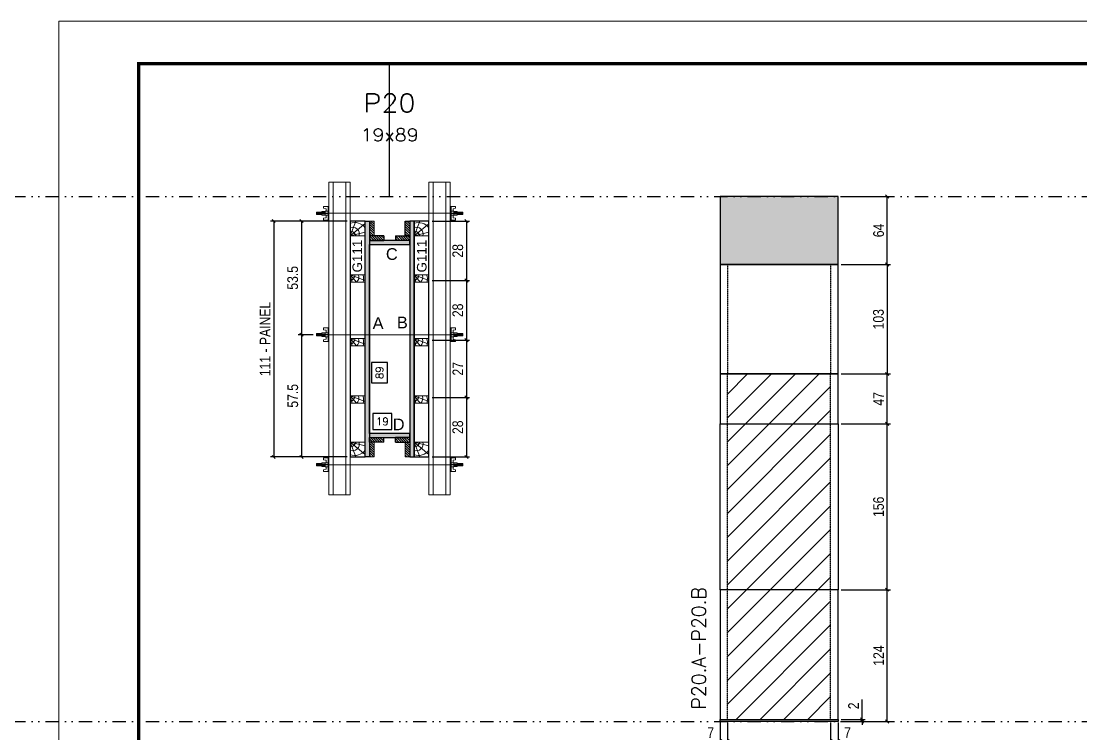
# Model space of a CAD drawing. Extents: x 13379 to 23315, y 867 to 16997.
# Drawn here: x 19119 to 20116, y 11584 to 12254 of the extents above; entities that cross this region are included whole.
import ezdxf
from ezdxf.enums import TextEntityAlignment as Align

# ---------------------------------------------------------------- set-up
doc = ezdxf.new("R2010")
doc.units = 0
for name, pattern in [('DASHED', [0.75, 0.5, -0.25]), ('DIVIDE2', [0.625, 0.25, -0.125, 0, -0.125, 0, -0.125]), ('HIDDEN', [0.375, 0.25, -0.125])]:
    doc.linetypes.add(name, pattern=pattern)
for name, color, linetype in [('COTA', 241, 'Continuous'), ('cotas', 4, 'Continuous'), ('Nível', 160, 'Continuous'), ('Painéis', 200, 'Continuous'), ('SARRAFO', 251, 'Continuous'), ('Sarrafo de Pressão', 42, 'HIDDEN'), ('Texto de Titulo', 7, 'Continuous'), ('Texto Qtd Sarr', 242, 'Continuous'), ('TEXTO_GERAL', 7, 'Continuous')]:
    doc.layers.add(name, color=color, linetype=linetype)
for name, color, linetype, lineweight in [('Folhas', 255, 'Continuous', 9), ('Hachura', 251, 'Continuous', 9), ('Madeira', 126, 'Continuous', 18), ('Perfil Metálico', 224, 'Continuous', 18), ('SARRAFO DE PRESSAO', 251, 'DASHED', 9), ('Texto Seção', 7, 'Continuous', 15)]:
    doc.layers.add(name, color=color, linetype=linetype, lineweight=lineweight)
doc.styles.add('ARIAL', font='arial.ttf')
doc.styles.add('COTA TECNICA', font='techl___.ttf', dxfattribs={"height": 10})
doc.styles.add('COTA TECNICA 2X', font='techl___.ttf', dxfattribs={"height": 10})
doc.styles.add('COTA TECNICA-50', font='techl___.ttf', dxfattribs={"height": 10})
doc.styles.add('REGUA-120', font='ROMANS.shx', dxfattribs={"height": 15})
doc.styles.add('ROMANS', font='romans.shx')
doc.styles.add('SANSSERIF', font='sas_____.pfb')
doc.dimstyles.new('COTA PAINEL-50', dxfattribs={"dimtxt": 10, "dimasz": 3, "dimexe": 3, "dimexo": 3, "dimgap": 3, "dimtad": 1, "dimdec": 1, "dimzin": 12, "dimdsep": 46, "dimtxsty": 'COTA TECNICA-50', "dimblk1": 'OBLIQUE', "dimblk2": 'OBLIQUE', "dimsah": 1, "dimcen": 0.9, "dimclrd": 4, "dimclre": 4, "dimclrt": 240, "dimadec": 1, "dimazin": 3, "dimtfac": 1, "dimtdec": 1, "dimtmove": 0, "dimatfit": 3, "dimfxl": 1, "dimtolj": 1, "dimtzin": 12, "dimarcsym": 0})
doc.dimstyles.new('PAINEL', dxfattribs={"dimtxt": 10, "dimasz": 3, "dimexe": 3, "dimexo": 3, "dimgap": 3, "dimtad": 1, "dimdec": 1, "dimzin": 12, "dimdsep": 46, "dimtxsty": 'COTA TECNICA', "dimblk1": 'OBLIQUE', "dimblk2": 'OBLIQUE', "dimsah": 1, "dimcen": 0.9, "dimclrd": 4, "dimclre": 4, "dimclrt": 240, "dimadec": 1, "dimazin": 3, "dimtfac": 1, "dimtdec": 1, "dimtmove": 0, "dimatfit": 3, "dimfxl": 1, "dimtolj": 1, "dimtzin": 12, "dimarcsym": 0})
doc.dimstyles.new('SECAO PILAR', dxfattribs={"dimtxt": 10, "dimasz": 3, "dimexe": 3, "dimexo": 3, "dimgap": 3, "dimtad": 1, "dimdec": 1, "dimlfac": 0.5, "dimzin": 12, "dimdsep": 46, "dimtxsty": 'COTA TECNICA 2X', "dimblk1": 'OBLIQUE', "dimblk2": 'OBLIQUE', "dimsah": 1, "dimcen": 0.9, "dimclrd": 256, "dimclre": 256, "dimclrt": 256, "dimadec": 1, "dimazin": 3, "dimtfac": 1, "dimtdec": 1, "dimtmove": 0, "dimatfit": 3, "dimfxl": 1, "dimtolj": 1, "dimtzin": 12, "dimarcsym": 0})
doc.dimstyles.new('SECÇÃO 2', dxfattribs={"dimtxt": 7, "dimasz": 6, "dimexe": 0.18, "dimexo": 2, "dimgap": -4, "dimtad": 3, "dimdec": 1, "dimlfac": 0.5, "dimzin": 12, "dimdsep": 46, "dimtxsty": 'ROMANS', "dimblk": 'ARCHTICK', "dimcen": 0.09, "dimse1": 1, "dimse2": 1, "dimsd1": 1, "dimsd2": 1, "dimclrd": 180, "dimclre": 5, "dimclrt": 1, "dimadec": 0, "dimazin": 3, "dimtfac": 1, "dimtdec": 1, "dimtofl": 0, "dimtmove": 0, "dimatfit": 3, "dimldrblk": 'ARCHTICK', "dimfxl": 1, "dimtolj": 1, "dimtzin": 0, "dimarcsym": 0})
pattern_1 = [(135, (-3469.2852, 21190.1412), (-1.12253202, -1.12253202), [])]

# ---------------------------------------------------------------- blocks, each defined once
blk = doc.blocks.new('9999999999')
at = {"layer": 'Folhas'}
blk.add_lwpolyline([(98138.98, 34190.21), (99623.98, 34190.21), (99623.98, 35240.21), (98138.98, 35240.21)], close=True, dxfattribs=at)
at = {"layer": 'Folhas', "color": 30, "const_width": 3}
blk.add_lwpolyline([(98213.98, 34230.21), (99583.98, 34230.21), (99583.98, 35200.21), (98213.98, 35200.21)], close=True, dxfattribs=at)
blk = doc.blocks.new('*D595')
at = {"layer": 'COTA', "color": 180, "lineweight": -2, "transparency": 16777216}
for p, q in [((19463.73, 11932.97), (19448.73, 11932.97)), ((19448.73, 11932.97), (19448.73, 11913.97)), ((19463.73, 11913.97), (19463.73, 11932.97)), ((19448.73, 11913.97), (19463.73, 11913.97))]:
    blk.add_line(p, q, dxfattribs=at)
at = {"layer": 'Defpoints', "color": 0, "transparency": 16777216}
for p in [(19446.62, 12044.19), (19446.62, 11866.19), (19467.73, 11866.19)]:
    blk.add_point(p, dxfattribs=at)
at = {"layer": 'COTA', "color": 1, "transparency": 16777216, "insert": (19456.23, 11923.47), "char_height": 7, "attachment_point": 5, "rotation": 90, "style": 'ROMANS'}
blk.add_mtext('\\A1;89', dxfattribs=at)
blk = doc.blocks.new('_ArchTick')
at = {"color": 0, "linetype": 'ByBlock', "const_width": 0.15}
blk.add_lwpolyline([(-0.5, -0.5), (0.5, 0.5)], dxfattribs=at)
blk = doc.blocks.new('*D596')
at = {"layer": 'COTA', "color": 180, "lineweight": -2, "transparency": 16777216}
for p, q in [((19467.87, 11885.19), (19449.87, 11885.19)), ((19449.87, 11885.19), (19449.87, 11870.19)), ((19467.87, 11870.19), (19467.87, 11885.19)), ((19449.87, 11870.19), (19467.87, 11870.19))]:
    blk.add_line(p, q, dxfattribs=at)
at = {"layer": 'Defpoints', "color": 0, "transparency": 16777216}
for p in [(19446.62, 12026.87), (19484.62, 12026.87), (19446.62, 11866.19)]:
    blk.add_point(p, dxfattribs=at)
at = {"layer": 'COTA', "color": 1, "transparency": 16777216, "insert": (19458.87, 11877.69), "char_height": 7, "attachment_point": 5, "style": 'ROMANS'}
blk.add_mtext('\\A1;19', dxfattribs=at)
blk = doc.blocks.new('_Oblique')
at = {"color": 0, "linetype": 'ByBlock', "lineweight": -2}
blk.add_line((-0.5, -0.5), (0.5, 0.5), dxfattribs=at)
blk = doc.blocks.new('*D597')
at = {"layer": 'COTA', "lineweight": -2, "transparency": 16777216}
for p, q in [((19425.62, 12066.19), (19379.71, 12066.19)), ((19382.71, 12066.19), (19382.71, 11959.25)), ((19393.82, 11959.25), (19379.71, 11959.25))]:
    blk.add_line(p, q, dxfattribs=at)
at = {"layer": 'Defpoints', "color": 0, "transparency": 16777216}
for p in [(19428.62, 12066.19), (19382.71, 11959.25), (19396.82, 11959.25)]:
    blk.add_point(p, dxfattribs=at)
at = {"layer": 'COTA', "lineweight": -2, "transparency": 16777216, "xscale": 3, "yscale": 3, "zscale": 3}
for p, rotation in [((19382.71, 12066.19), 90), ((19382.71, 11959.25), 270)]:
    blk.add_blockref('_Oblique', p, dxfattribs=dict(at, rotation=rotation))
at = {"layer": 'COTA', "transparency": 16777216, "insert": (19374.49, 12012.72), "char_height": 10, "attachment_point": 5, "rotation": 90, "style": 'COTA TECNICA 2X'}
blk.add_mtext('\\A1;53.5', dxfattribs=at)
blk = doc.blocks.new('*D598')
at = {"layer": 'COTA', "lineweight": -2, "transparency": 16777216}
for p, q in [((19393.82, 11959.25), (19379.71, 11959.25)), ((19382.71, 11959.25), (19382.71, 11844.19)), ((19425.6, 11844.19), (19379.71, 11844.19))]:
    blk.add_line(p, q, dxfattribs=at)
at = {"layer": 'Defpoints', "color": 0, "transparency": 16777216}
for p in [(19396.82, 11959.25), (19382.71, 11844.19), (19428.6, 11844.19)]:
    blk.add_point(p, dxfattribs=at)
at = {"layer": 'COTA', "lineweight": -2, "transparency": 16777216, "xscale": 3, "yscale": 3, "zscale": 3}
for p, rotation in [((19382.71, 11959.25), 90), ((19382.71, 11844.19), 270)]:
    blk.add_blockref('_Oblique', p, dxfattribs=dict(at, rotation=rotation))
at = {"layer": 'COTA', "transparency": 16777216, "insert": (19374.6, 11901.72), "char_height": 10, "attachment_point": 5, "rotation": 90, "style": 'COTA TECNICA 2X'}
blk.add_mtext('\\A1;57.5', dxfattribs=at)
blk = doc.blocks.new('*D599')
at = {"layer": 'COTA', "lineweight": -2, "transparency": 16777216}
for p, q in [((19425.62, 12066.19), (19353.59, 12066.19)), ((19356.59, 12066.19), (19356.59, 11844.19)), ((19425.6, 11844.19), (19353.59, 11844.19))]:
    blk.add_line(p, q, dxfattribs=at)
at = {"layer": 'Defpoints', "color": 0, "transparency": 16777216}
for p in [(19428.62, 12066.19), (19356.59, 11844.19), (19428.6, 11844.19)]:
    blk.add_point(p, dxfattribs=at)
at = {"layer": 'COTA', "lineweight": -2, "transparency": 16777216, "xscale": 3, "yscale": 3, "zscale": 3}
for p, rotation in [((19356.59, 12066.19), 90), ((19356.59, 11844.19), 270)]:
    blk.add_blockref('_Oblique', p, dxfattribs=dict(at, rotation=rotation))
at = {"layer": 'COTA', "transparency": 16777216, "insert": (19348.51, 11955.19), "char_height": 10, "attachment_point": 5, "rotation": 90, "style": 'COTA TECNICA 2X'}
blk.add_mtext('\\A1;111 - PAINEL', dxfattribs=at)
blk = doc.blocks.new('PONTALETE')
at = {"layer": 'Madeira'}
for q in [(2.71, 7), (7, 5.76), (7, 1.74)]:
    blk.add_line((0, 0), q, dxfattribs=at)
blk.add_lwpolyline([(0, 0), (7, 0), (7, 7), (0, 7)], close=True, dxfattribs=at)
for centre, radius, start, end in [((2.04, 0.06), 6.23, 37.2818, 109.0913), ((1.09, 0.9), 3.19, 343.603, 109.9847), ((-0.21, -0.78), 3.09, 14.6322, 86.0383)]:
    blk.add_arc(centre, radius, start, end, dxfattribs=at)
blk = doc.blocks.new('MEIO PONTALETE')
at = {"layer": 'Madeira'}
for q in [(2.71, 7), (3.5, 2.88), (3.5, 0.87)]:
    blk.add_line((0, 0), q, dxfattribs=at)
blk.add_lwpolyline([(0, 0), (3.5, 0), (3.5, 7), (0, 7)], close=True, dxfattribs=at)
for centre, radius, start, end in [((2.04, 0.06), 6.23, 76.4499, 109.0913), ((1.09, 0.9), 3.19, 40.9063, 109.9847), ((-0.21, -0.78), 3.09, 14.6322, 86.0383)]:
    blk.add_arc(centre, radius, start, end, dxfattribs=at)
blk = doc.blocks.new('*D600')
at = {"layer": 'COTA', "lineweight": -2, "transparency": 16777216}
for p, q in [((19505.62, 11954.18), (19540.93, 11954.18)), ((19537.93, 11954.18), (19537.93, 11900.18)), ((19505.62, 11900.18), (19540.93, 11900.18))]:
    blk.add_line(p, q, dxfattribs=at)
at = {"layer": 'Defpoints', "color": 0, "transparency": 16777216}
for p in [(19502.62, 11954.18), (19502.62, 11900.18), (19537.93, 11900.18)]:
    blk.add_point(p, dxfattribs=at)
at = {"layer": 'COTA', "lineweight": -2, "transparency": 16777216, "xscale": 3, "yscale": 3, "zscale": 3}
for p, rotation in [((19537.93, 11954.18), 90), ((19537.93, 11900.18), 270)]:
    blk.add_blockref('_Oblique', p, dxfattribs=dict(at, rotation=rotation))
at = {"layer": 'COTA', "transparency": 16777216, "insert": (19529.85, 11927.18), "char_height": 10, "attachment_point": 5, "rotation": 90, "style": 'COTA TECNICA 2X'}
blk.add_mtext('\\A1;27', dxfattribs=at)
blk = doc.blocks.new('*D601')
at = {"layer": 'COTA', "lineweight": -2, "transparency": 16777216}
for p, q in [((19505.62, 11900.18), (19540.93, 11900.18)), ((19537.93, 11900.18), (19537.93, 11844.18)), ((19505.62, 11844.18), (19540.93, 11844.18))]:
    blk.add_line(p, q, dxfattribs=at)
at = {"layer": 'Defpoints', "color": 0, "transparency": 16777216}
for p in [(19502.62, 11900.18), (19502.62, 11844.18), (19537.93, 11844.18)]:
    blk.add_point(p, dxfattribs=at)
at = {"layer": 'COTA', "lineweight": -2, "transparency": 16777216, "xscale": 3, "yscale": 3, "zscale": 3}
for p, rotation in [((19537.93, 11900.18), 90), ((19537.93, 11844.18), 270)]:
    blk.add_blockref('_Oblique', p, dxfattribs=dict(at, rotation=rotation))
at = {"layer": 'COTA', "transparency": 16777216, "insert": (19529.83, 11872.18), "char_height": 10, "attachment_point": 5, "rotation": 90, "style": 'COTA TECNICA 2X'}
blk.add_mtext('\\A1;28', dxfattribs=at)
blk = doc.blocks.new('*D602')
at = {"layer": 'COTA', "lineweight": -2, "transparency": 16777216}
for p, q in [((19505.62, 12066.18), (19540.93, 12066.18)), ((19537.93, 12066.18), (19537.93, 12010.18)), ((19505.62, 12010.18), (19540.93, 12010.18))]:
    blk.add_line(p, q, dxfattribs=at)
at = {"layer": 'Defpoints', "color": 0, "transparency": 16777216}
for p in [(19502.62, 12066.18), (19502.62, 12010.18), (19537.93, 12010.18)]:
    blk.add_point(p, dxfattribs=at)
at = {"layer": 'COTA', "lineweight": -2, "transparency": 16777216, "xscale": 3, "yscale": 3, "zscale": 3}
for p, rotation in [((19537.93, 12066.18), 90), ((19537.93, 12010.18), 270)]:
    blk.add_blockref('_Oblique', p, dxfattribs=dict(at, rotation=rotation))
at = {"layer": 'COTA', "transparency": 16777216, "insert": (19529.83, 12038.18), "char_height": 10, "attachment_point": 5, "rotation": 90, "style": 'COTA TECNICA 2X'}
blk.add_mtext('\\A1;28', dxfattribs=at)
blk = doc.blocks.new('*D603')
at = {"layer": 'COTA', "lineweight": -2, "transparency": 16777216}
for p, q in [((19505.62, 12010.18), (19540.93, 12010.18)), ((19537.93, 12010.18), (19537.93, 11954.18)), ((19505.62, 11954.18), (19540.93, 11954.18))]:
    blk.add_line(p, q, dxfattribs=at)
at = {"layer": 'Defpoints', "color": 0, "transparency": 16777216}
for p in [(19502.62, 12010.18), (19502.62, 11954.18), (19537.93, 11954.18)]:
    blk.add_point(p, dxfattribs=at)
at = {"layer": 'COTA', "lineweight": -2, "transparency": 16777216, "xscale": 3, "yscale": 3, "zscale": 3}
for p, rotation in [((19537.93, 12010.18), 90), ((19537.93, 11954.18), 270)]:
    blk.add_blockref('_Oblique', p, dxfattribs=dict(at, rotation=rotation))
at = {"layer": 'COTA', "transparency": 16777216, "insert": (19529.83, 11982.18), "char_height": 10, "attachment_point": 5, "rotation": 90, "style": 'COTA TECNICA 2X'}
blk.add_mtext('\\A1;28', dxfattribs=at)
blk = doc.blocks.new('titulo1')
at = {"layer": 'Defpoints', "color": 252, "linetype": 'HIDDEN', "ltscale": 2}
blk.add_line((0, 0), (0, 125), dxfattribs=at)
at = {"layer": 'Defpoints', "style": 'ROMANS', "oblique": 15}
blk.add_attdef('FOLHA', text='', height=10, dxfattribs=at).set_placement((0, 15.58), align=Align.MIDDLE_CENTER)
at = {"layer": 'Texto Qtd Sarr', "color": 3, "style": 'ROMANS', "oblique": 15}
for tag, height, p in [('TITULO', 17, (0, 71.45)), ('SEÇÃO', 12, (0, 41.55))]:
    blk.add_attdef(tag, text='', height=height, dxfattribs=at).set_placement(p, align=Align.MIDDLE_CENTER)
blk = doc.blocks.new('C')
at = {"layer": 'Hachura', "color": 0}
for p, q in [((0, 3.22), (0, -3.22)), ((0.45, 3.22), (0, 3.22)), ((0.46, 3.16), (0, 3.16)), ((0.46, 3.05), (0, 3.05)), ((0.46, 2.88), (0, 2.88)), ((0, 2.75), (0, -1.16)), ((0.46, 2.65), (0, 2.65)), ((0.46, 2.23), (0, 2.23)), ((0.46, 1.51), (0, 1.51)), ((0.39, 0.49), (0.17, 0.49)), ((0.45, -3.23), (0.45, 3.22)), ((0.45, 3.22), (2.58, 3.22)), ((1.74, 0.97), (0.45, 0.97)), ((1.45, 0.1), (0.45, 0.1)), ((1.35, 1.94), (1.35, 0.96)), ((2.58, 2.39), (1.47, 2.09)), ((1.74, -0.97), (1.74, 0.97)), ((1.74, 0.97), (1.74, 0.84)), ((1.74, 0.97), (1.74, 0.84)), ((1.74, 0.84), (3.35, 0.84)), ((3.35, 0.45), (1.74, 0.45)), ((2.58, 3.22), (2.58, 2.39)), ((3.32, 0.84), (3.32, -0.84)), ((3.35, 0.84), (3.35, -0.84)), ((3.68, 0.45), (3.35, 0.45)), ((3.84, -0.52), (3.35, 0.45)), ((3.35, 0.06), (3.67, -0.57)), ((3.68, 0.45), (4.16, -0.52)), ((3.72, 0.5), (4.25, -0.57)), ((4.37, -0.55), (3.83, 0.53)), ((4.15, 0.45), (3.93, 0.45)), ((4.42, -0.52), (3.93, 0.45)), ((4.15, 0.45), (4.26, 0.45)), ((4.26, 0.45), (4.74, -0.52)), ((4.3, 0.5), (4.83, -0.57)), ((4.95, -0.55), (4.41, 0.53)), ((4.51, 0.45), (4.84, 0.45)), ((5, -0.52), (4.51, 0.45)), ((4.84, 0.45), (5.32, -0.52)), ((4.88, 0.5), (5.41, -0.57)), ((5.53, -0.55), (4.99, 0.53)), ((5.58, -0.52), (5.09, 0.45)), ((5.42, 0.45), (5.09, 0.45)), ((5.58, -0.52), (5.09, 0.45)), ((5.42, 0.45), (5.74, -0.19)), ((5.46, 0.5), (5.74, -0.07)), ((5.74, 0.19), (5.57, 0.53)), ((5.74, 0.32), (5.68, 0.45)), ((5.68, 0.45), (5.74, 0.45)), ((5.74, 0.45), (5.9, 0.29)), ((5.74, 0.45), (5.74, -0.52)), ((5.9, -0.36), (5.9, 0.29)), ((0.45, 0), (0, 0)), ((0.46, -1.52), (0, -1.52)), ((0.46, -2.23), (0, -2.23)), ((0.46, -2.65), (0, -2.65)), ((0.46, -2.88), (0, -2.88)), ((0.46, -3.05), (0, -3.05)), ((0.46, -3.16), (0, -3.16)), ((0, -3.22), (2.57, -3.22)), ((0.08, -0.48), (0.29, -0.48)), ((0.29, -0.48), (0.4, -0.48)), ((0.45, 0), (0.45, -0.97)), ((0.45, -0.16), (1.45, -0.16)), ((0.45, -0.65), (0.45, -0.32)), ((0.45, -3.23), (0.45, -0.65)), ((0.45, -0.97), (1.74, -0.97)), ((1.35, -1.94), (1.35, -0.97)), ((2.58, -2.39), (1.47, -2.1)), ((3.35, -0.32), (1.74, -0.32)), ((3.35, -0.84), (1.74, -0.84)), ((2.58, -3.23), (2.58, -2.39)), ((3.35, -0.07), (3.58, -0.52)), ((3.35, -0.52), (3.58, -0.52)), ((3.84, -0.52), (4.16, -0.52)), ((4.42, -0.52), (4.74, -0.52)), ((4.63, -0.52), (4.74, -0.52)), ((5, -0.52), (5.32, -0.52)), ((5.58, -0.52), (5.74, -0.52)), ((5.74, -0.52), (5.9, -0.36)), ((5.74, -0.52), (5.74, -0.52))]:
    blk.add_line(p, q, dxfattribs=at)
for centre, radius, start, end in [((1.52, 1.94), 0.161, 104.7436, 180), ((1.44, -0.03), 0.129, 272.695, 87.305), ((3.81, 0.39), 0.143, 25.5688, 154.4312), ((4.39, 0.39), 0.143, 25.5688, 154.4312), ((4.97, 0.39), 0.143, 25.5688, 154.4312), ((5.55, 0.39), 0.143, 25.5688, 154.4312), ((0.17, -0.37), 0.174, 221.744, 317.8592), ((1.52, -1.94), 0.161, 180, 255.2564), ((3.71, -0.4), 0.174, 222.1408, 318.256), ((4.29, -0.4), 0.174, 222.1408, 318.256), ((4.87, -0.4), 0.174, 222.1408, 318.256), ((5.45, -0.4), 0.174, 222.1408, 318.256), ((5.61, -0.4), 0.174, 317.8592, 318.256)]:
    blk.add_arc(centre, radius, start, end, dxfattribs=at)
blk = doc.blocks.new('*D604')
at = {"layer": 'COTA', "color": 4, "lineweight": -2, "transparency": 16777216}
for p, q in [((19776.58, 11594.3), (19776.58, 11540.13)), ((19887.58, 11594.3), (19887.58, 11540.13)), ((19776.58, 11543.13), (19887.58, 11543.13))]:
    blk.add_line(p, q, dxfattribs=at)
at = {"layer": 'Defpoints', "color": 0, "transparency": 16777216}
for p in [(19776.58, 11597.3), (19887.58, 11597.3), (19887.58, 11543.13)]:
    blk.add_point(p, dxfattribs=at)
at = {"layer": 'COTA', "color": 4, "lineweight": -2, "transparency": 16777216, "xscale": 3, "yscale": 3, "zscale": 3, "rotation": 180}
blk.add_blockref('_Oblique', (19776.58, 11543.13), dxfattribs=at)
at = {"layer": 'COTA', "color": 4, "lineweight": -2, "transparency": 16777216, "xscale": 3, "yscale": 3, "zscale": 3}
blk.add_blockref('_Oblique', (19887.58, 11543.13), dxfattribs=at)
at = {"layer": 'COTA', "color": 240, "transparency": 16777216, "insert": (19832.08, 11551.19), "char_height": 10, "attachment_point": 5, "style": 'COTA TECNICA'}
blk.add_mtext('\\A1;111', dxfattribs=at)
blk = doc.blocks.new('*D605')
at = {"layer": 'COTA', "color": 4, "lineweight": -2, "transparency": 16777216}
for p, q in [((19890.58, 12089.3), (19936.82, 12089.3)), ((19933.82, 12025.3), (19933.82, 12089.3)), ((19890.58, 12025.3), (19936.82, 12025.3))]:
    blk.add_line(p, q, dxfattribs=at)
at = {"layer": 'Defpoints', "color": 0, "transparency": 16777216}
for p in [(19887.58, 12089.3), (19933.82, 12089.3), (19887.58, 12025.3)]:
    blk.add_point(p, dxfattribs=at)
at = {"layer": 'COTA', "color": 4, "lineweight": -2, "transparency": 16777216, "xscale": 3, "yscale": 3, "zscale": 3}
for p, rotation in [((19933.82, 12089.3), 90), ((19933.82, 12025.3), 270)]:
    blk.add_blockref('_Oblique', p, dxfattribs=dict(at, rotation=rotation))
at = {"layer": 'COTA', "color": 240, "transparency": 16777216, "insert": (19925.72, 12057.3), "char_height": 10, "attachment_point": 5, "rotation": 90, "style": 'COTA TECNICA'}
blk.add_mtext('\\A1;64', dxfattribs=at)
blk = doc.blocks.new('*D606')
at = {"layer": 'COTA', "color": 4, "lineweight": -2, "transparency": 16777216}
for p, q in [((19890.58, 11719.3), (19936.82, 11719.3)), ((19933.82, 11595.3), (19933.82, 11719.3)), ((19890.58, 11595.3), (19936.82, 11595.3))]:
    blk.add_line(p, q, dxfattribs=at)
at = {"layer": 'Defpoints', "color": 0, "transparency": 16777216}
for p in [(19887.58, 11719.3), (19933.82, 11719.3), (19887.58, 11595.3)]:
    blk.add_point(p, dxfattribs=at)
at = {"layer": 'COTA', "color": 4, "lineweight": -2, "transparency": 16777216, "xscale": 3, "yscale": 3, "zscale": 3}
for p, rotation in [((19933.82, 11719.3), 90), ((19933.82, 11595.3), 270)]:
    blk.add_blockref('_Oblique', p, dxfattribs=dict(at, rotation=rotation))
at = {"layer": 'COTA', "color": 240, "transparency": 16777216, "insert": (19925.75, 11657.3), "char_height": 10, "attachment_point": 5, "rotation": 90, "style": 'COTA TECNICA-50'}
blk.add_mtext('\\A1;124', dxfattribs=at)
blk = doc.blocks.new('*D607')
at = {"layer": 'COTA', "color": 4, "lineweight": -2, "transparency": 16777216}
for p, q in [((19910.11, 11597.3), (19910.11, 11616.1)), ((19890.58, 11597.3), (19913.11, 11597.3)), ((19890.58, 11595.3), (19913.11, 11595.3)), ((19910.11, 11595.3), (19910.11, 11597.3)), ((19910.11, 11595.3), (19910.11, 11592.3))]:
    blk.add_line(p, q, dxfattribs=at)
at = {"layer": 'Defpoints', "color": 0, "transparency": 16777216}
for p in [(19887.58, 11597.3), (19887.58, 11595.3), (19910.11, 11595.3)]:
    blk.add_point(p, dxfattribs=at)
at = {"layer": 'COTA', "color": 4, "lineweight": -2, "transparency": 16777216, "xscale": 3, "yscale": 3, "zscale": 3}
for p, rotation in [((19910.11, 11597.3), 270), ((19910.11, 11595.3), 90)]:
    blk.add_blockref('_Oblique', p, dxfattribs=dict(at, rotation=rotation))
at = {"layer": 'COTA', "color": 240, "transparency": 16777216, "insert": (19902.11, 11610.05), "char_height": 10, "attachment_point": 5, "rotation": 90, "style": 'COTA TECNICA-50'}
blk.add_mtext('\\A1;2', dxfattribs=at)
blk = doc.blocks.new('*D616')
at = {"layer": 'COTA', "color": 4, "linetype": 'ByBlock', "lineweight": -2, "transparency": 16777216}
for p, q in [((19890.58, 11875.3), (19936.82, 11875.3)), ((19933.82, 11719.3), (19933.82, 11875.3)), ((19890.58, 11719.3), (19936.82, 11719.3))]:
    blk.add_line(p, q, dxfattribs=at)
at = {"layer": 'Defpoints', "color": 0, "linetype": 'ByBlock', "transparency": 16777216}
for p in [(19887.58, 11875.3), (19933.82, 11875.3), (19887.58, 11719.3)]:
    blk.add_point(p, dxfattribs=at)
at = {"layer": 'COTA', "color": 4, "linetype": 'ByBlock', "lineweight": -2, "transparency": 16777216, "xscale": 3, "yscale": 3, "zscale": 3}
for p, rotation in [((19933.82, 11875.3), 90), ((19933.82, 11719.3), 270)]:
    blk.add_blockref('_Oblique', p, dxfattribs=dict(at, rotation=rotation))
at = {"layer": 'COTA', "color": 240, "linetype": 'ByBlock', "transparency": 16777216, "insert": (19925.71, 11797.3), "char_height": 10, "attachment_point": 5, "rotation": 90, "style": 'COTA TECNICA'}
blk.add_mtext('\\A1;156', dxfattribs=at)
blk = doc.blocks.new('*D608')
at = {"layer": 'COTA', "color": 4, "lineweight": -2, "transparency": 16777216}
for p, q in [((19783.58, 11594.3), (19783.58, 11573.79)), ((19776.58, 11592.3), (19776.58, 11573.79)), ((19776.58, 11576.79), (19761.85, 11576.79)), ((19783.58, 11576.79), (19776.58, 11576.79))]:
    blk.add_line(p, q, dxfattribs=at)
at = {"layer": 'Defpoints', "color": 0, "transparency": 16777216}
for p in [(19776.58, 11595.3), (19783.58, 11597.3), (19776.58, 11576.79)]:
    blk.add_point(p, dxfattribs=at)
at = {"layer": 'COTA', "color": 4, "lineweight": -2, "transparency": 16777216, "xscale": 3, "yscale": 3, "zscale": 3, "rotation": 180}
blk.add_blockref('_Oblique', (19776.58, 11576.79), dxfattribs=at)
at = {"layer": 'COTA', "color": 4, "lineweight": -2, "transparency": 16777216, "xscale": 3, "yscale": 3, "zscale": 3}
blk.add_blockref('_Oblique', (19783.58, 11576.79), dxfattribs=at)
at = {"layer": 'COTA', "color": 240, "transparency": 16777216, "insert": (19767.72, 11584.87), "char_height": 10, "attachment_point": 5, "style": 'COTA TECNICA-50'}
blk.add_mtext('\\A1;7', dxfattribs=at)
blk = doc.blocks.new('*D609')
at = {"layer": 'COTA', "color": 4, "lineweight": -2, "transparency": 16777216}
for p, q in [((19880.58, 11594.3), (19880.58, 11573.79)), ((19887.58, 11592.3), (19887.58, 11573.79)), ((19880.58, 11576.79), (19887.58, 11576.79)), ((19887.58, 11576.79), (19902.31, 11576.79))]:
    blk.add_line(p, q, dxfattribs=at)
at = {"layer": 'Defpoints', "color": 0, "transparency": 16777216}
for p in [(19880.58, 11597.3), (19887.58, 11595.3), (19887.58, 11576.79)]:
    blk.add_point(p, dxfattribs=at)
at = {"layer": 'COTA', "color": 4, "lineweight": -2, "transparency": 16777216, "xscale": 3, "yscale": 3, "zscale": 3, "rotation": 180}
blk.add_blockref('_Oblique', (19880.58, 11576.79), dxfattribs=at)
at = {"layer": 'COTA', "color": 4, "lineweight": -2, "transparency": 16777216, "xscale": 3, "yscale": 3, "zscale": 3}
blk.add_blockref('_Oblique', (19887.58, 11576.79), dxfattribs=at)
at = {"layer": 'COTA', "color": 240, "transparency": 16777216, "insert": (19896.45, 11584.87), "char_height": 10, "attachment_point": 5, "style": 'COTA TECNICA-50'}
blk.add_mtext('\\A1;7', dxfattribs=at)
blk = doc.blocks.new('*D617')
at = {"layer": 'COTA', "color": 4, "linetype": 'ByBlock', "lineweight": -2, "transparency": 16777216}
for p, q in [((19890.58, 11922.3), (19936.82, 11922.3)), ((19933.82, 11875.3), (19933.82, 11922.3)), ((19890.58, 11875.3), (19936.82, 11875.3))]:
    blk.add_line(p, q, dxfattribs=at)
at = {"layer": 'Defpoints', "color": 0, "linetype": 'ByBlock', "transparency": 16777216}
for p in [(19887.58, 11922.3), (19933.82, 11922.3), (19887.58, 11875.3)]:
    blk.add_point(p, dxfattribs=at)
at = {"layer": 'COTA', "color": 4, "linetype": 'ByBlock', "lineweight": -2, "transparency": 16777216, "xscale": 3, "yscale": 3, "zscale": 3}
for p, rotation in [((19933.82, 11922.3), 90), ((19933.82, 11875.3), 270)]:
    blk.add_blockref('_Oblique', p, dxfattribs=dict(at, rotation=rotation))
at = {"layer": 'COTA', "color": 240, "linetype": 'ByBlock', "transparency": 16777216, "insert": (19925.75, 11898.8), "char_height": 10, "attachment_point": 5, "rotation": 90, "style": 'COTA TECNICA'}
blk.add_mtext('\\A1;47', dxfattribs=at)
blk = doc.blocks.new('*D619')
at = {"layer": 'COTA', "color": 4, "lineweight": -2, "transparency": 16777216}
for p, q in [((19890.58, 12025.3), (19936.82, 12025.3)), ((19933.82, 12025.3), (19933.82, 11922.3)), ((19890.58, 11922.3), (19936.82, 11922.3))]:
    blk.add_line(p, q, dxfattribs=at)
at = {"layer": 'Defpoints', "color": 0, "transparency": 16777216}
for p in [(19887.58, 12025.3), (19887.58, 11922.3), (19933.82, 11922.3)]:
    blk.add_point(p, dxfattribs=at)
at = {"layer": 'COTA', "color": 4, "lineweight": -2, "transparency": 16777216, "xscale": 3, "yscale": 3, "zscale": 3}
for p, rotation in [((19933.82, 12025.3), 90), ((19933.82, 11922.3), 270)]:
    blk.add_blockref('_Oblique', p, dxfattribs=dict(at, rotation=rotation))
at = {"layer": 'COTA', "color": 240, "transparency": 16777216, "insert": (19925.6, 11973.8), "char_height": 10, "attachment_point": 5, "rotation": 90, "style": 'COTA TECNICA'}
blk.add_mtext('\\A1;103', dxfattribs=at)

msp = doc.modelspace()

# ---------------------------------------------------------------- hatches: boundary and pattern name
at = {"layer": 'COTA'}
h = msp.add_hatch(dxfattribs=at)
h.set_pattern_fill('AR-CONC', color=256, scale=0.03)
h.paths.add_polyline_path([(19887.58, 12089.3), (19776.58, 12089.3), (19776.58, 12025.3), (19887.58, 12025.3)])
at = {"layer": 'Hachura'}
h = msp.add_hatch(color=256, dxfattribs=at)
h.dxf.hatch_style = 1
h.paths.add_polyline_path([(19446.62, 11844.19), (19442.62, 11844.19), (19442.62, 12066.19), (19446.62, 12066.19)])
h = msp.add_hatch(dxfattribs=at)
h.set_pattern_fill('ANSI31', color=256, scale=0.5, angle=90, style=0)
h.set_pattern_definition([(135, (-3444.7852, 21190.1412), (-1.12253202, -1.12253202), [])])
h.paths.add_polyline_path([(19446.62, 12052.19), (19451.02, 12052.19), (19451.02, 12066.19), (19446.62, 12066.19)])
h = msp.add_hatch(dxfattribs=at)
h.set_pattern_fill('ANSI31', color=256, scale=0.5, angle=90, style=0)
h.set_pattern_definition([(135, (-3411.1852, 21190.1412), (-1.12253202, -1.12253202), [])])
h.paths.add_polyline_path([(19480.22, 12052.19), (19484.62, 12052.19), (19484.62, 12066.19), (19480.22, 12066.19)])
h = msp.add_hatch(color=256, dxfattribs=at)
h.dxf.hatch_style = 1
h.paths.add_polyline_path([(19484.62, 11844.19), (19488.62, 11844.19), (19488.62, 12066.19), (19484.62, 12066.19)])
h = msp.add_hatch(dxfattribs=at)
h.set_pattern_fill('ANSI31', color=256, scale=0.5, angle=90, style=0)
h.set_pattern_definition(pattern_1)
h.paths.add_polyline_path([(19460.12, 12052.19), (19460.12, 12047.79), (19446.62, 12047.79), (19446.62, 12052.19)])
h = msp.add_hatch(dxfattribs=at)
h.set_pattern_fill('ANSI31', color=256, scale=0.5, angle=90, style=0)
h.set_pattern_definition(pattern_1)
h.paths.add_polyline_path([(19471.12, 12052.19), (19471.12, 12047.79), (19484.62, 12047.79), (19484.62, 12052.19)])
h = msp.add_hatch(color=256, dxfattribs=at)
h.dxf.hatch_style = 1
h.paths.add_polyline_path([(19446.62, 12047.79), (19446.62, 12044.19), (19484.62, 12044.19), (19484.62, 12047.79)])
at = {"layer": 'Hachura', "linetype": 'ByBlock'}
h = msp.add_hatch(dxfattribs=at)
h.set_pattern_fill('ANSI31', color=256, scale=5)
h.paths.add_polyline_path([(19880.58, 11922.3), (19783.58, 11922.3), (19783.58, 11875.3), (19880.58, 11875.3)])
h = msp.add_hatch(dxfattribs=at)
h.set_pattern_fill('ANSI31', color=256, scale=5)
h.paths.add_polyline_path([(19880.58, 11719.3), (19783.58, 11719.3), (19783.58, 11597.3), (19880.58, 11597.3)])
h.paths.add_polyline_path([(19880.58, 11875.3), (19783.58, 11875.3), (19783.58, 11719.3), (19880.58, 11719.3)])
at = {"layer": 'Hachura'}
h = msp.add_hatch(color=256, dxfattribs=at)
h.dxf.hatch_style = 1
h.paths.add_polyline_path([(19446.62, 11866.19), (19446.62, 11862.59), (19484.62, 11862.59), (19484.62, 11866.19)])
h = msp.add_hatch(dxfattribs=at)
h.set_pattern_fill('ANSI31', color=256, scale=0.5, angle=90, style=0)
h.set_pattern_definition(pattern_1)
h.paths.add_polyline_path([(19460.12, 11858.19), (19460.12, 11862.59), (19446.62, 11862.59), (19446.62, 11858.19)])
h = msp.add_hatch(dxfattribs=at)
h.set_pattern_fill('ANSI31', color=256, scale=0.5, angle=90, style=0)
h.set_pattern_definition([(135, (-3444.7852, 21112.1412), (-1.12253202, -1.12253202), [])])
h.paths.add_polyline_path([(19446.62, 11858.19), (19451.02, 11858.19), (19451.02, 11844.19), (19446.62, 11844.19)])
h = msp.add_hatch(dxfattribs=at)
h.set_pattern_fill('ANSI31', color=256, scale=0.5, angle=90, style=0)
h.set_pattern_definition(pattern_1)
h.paths.add_polyline_path([(19471.12, 11858.19), (19471.12, 11862.59), (19484.62, 11862.59), (19484.62, 11858.19)])
h = msp.add_hatch(dxfattribs=at)
h.set_pattern_fill('ANSI31', color=256, scale=0.5, angle=90, style=0)
h.set_pattern_definition([(135, (-3411.1852, 21112.1412), (-1.12253202, -1.12253202), [])])
h.paths.add_polyline_path([(19480.22, 11858.19), (19484.62, 11858.19), (19484.62, 11844.19), (19480.22, 11844.19)])

# ---------------------------------------------------------------- linework, layer by layer
for points in [[(19442.6, 12066.19), (19428.6, 12066.19), (19428.6, 11844.19), (19442.6, 11844.19)], [(19502.62, 12066.18), (19488.62, 12066.18), (19488.62, 11844.18), (19502.62, 11844.18)]]:
    msp.add_lwpolyline(points, close=True)
at = {"layer": 'COTA', "linetype": 'ByBlock'}
msp.add_lwpolyline([(19776.58, 12025.3), (19887.58, 12025.3), (19887.58, 12089.3), (19776.58, 12089.3)], close=True, dxfattribs=at)
at = {"layer": 'cotas'}
msp.add_lwpolyline([(19484.62, 12044.19), (19484.62, 11866.19), (19446.62, 11866.19), (19446.62, 12044.19)], close=True, dxfattribs=at)
at = {"layer": 'Hachura'}
for p, q in [((19397.82, 12073.51), (19529.62, 12073.5)), ((19397.82, 11959.18), (19529.62, 11959.19)), ((19397.82, 11836.87), (19529.62, 11836.87))]:
    msp.add_line(p, q, dxfattribs=at)
at = {"layer": 'Madeira'}
for points in [[(19451.02, 12066.19), (19451.02, 12052.19), (19446.62, 12052.19), (19446.62, 12066.19)], [(19451.02, 11844.19), (19451.02, 11858.19), (19446.62, 11858.19), (19446.62, 11844.19)], [(19484.62, 11844.19), (19484.62, 11858.19), (19480.22, 11858.19), (19480.22, 11844.19)]]:
    msp.add_lwpolyline(points, close=True, dxfattribs=at)
at = {"layer": 'Nível', "color": 4, "linetype": 'DIVIDE2', "ltscale": 50}
for p, q in [((17569.5, 12089.3), (21112.79, 12089.3)), ((17569.5, 11595.3), (21112.79, 11595.3))]:
    msp.add_line(p, q, dxfattribs=at)
at = {"layer": 'Painéis', "color": 32, "true_color": 0xcd6928}
for points in [[(19446.62, 11844.19), (19442.62, 11844.19), (19442.62, 12066.19), (19446.62, 12066.19)], [(19484.62, 11844.19), (19488.62, 11844.19), (19488.62, 12066.19), (19484.62, 12066.19)], [(19446.62, 12047.79), (19446.62, 12044.19), (19484.62, 12044.19), (19484.62, 12047.79)], [(19446.62, 11866.19), (19446.62, 11862.59), (19484.62, 11862.59), (19484.62, 11866.19)]]:
    msp.add_lwpolyline(points, close=True, dxfattribs=at)
at = {"layer": 'Painéis'}
for points in [[(19776.58, 11922.3), (19887.58, 11922.3), (19887.58, 12025.3), (19776.58, 12025.3)], [(19776.58, 11875.3), (19887.58, 11875.3), (19887.58, 11922.3), (19776.58, 11922.3)], [(19776.58, 11875.3), (19887.58, 11875.3), (19887.58, 11719.3), (19776.58, 11719.3)], [(19776.58, 11597.3), (19887.58, 11597.3), (19887.58, 11719.3), (19776.58, 11719.3)], [(19776.58, 11597.3), (19887.58, 11597.3), (19887.58, 11595.3), (19776.58, 11595.3)]]:
    msp.add_lwpolyline(points, close=True, dxfattribs=at)
at = {"layer": 'Perfil Metálico'}
for p, q in [((19408.62, 12102.69), (19408.62, 11808.69)), ((19428.62, 12102.69), (19408.62, 12102.69)), ((19412.62, 11808.69), (19412.62, 12102.69)), ((19424.62, 11808.69), (19424.62, 12102.69)), ((19428.62, 12102.69), (19428.62, 11808.69)), ((19502.62, 12102.69), (19502.62, 11808.69)), ((19502.62, 12102.69), (19522.62, 12102.69)), ((19506.62, 11808.69), (19506.62, 12102.69)), ((19518.62, 11808.69), (19518.62, 12102.69)), ((19522.62, 12102.69), (19522.62, 11808.69)), ((19428.62, 11808.69), (19408.62, 11808.69)), ((19502.62, 11808.69), (19522.62, 11808.69))]:
    msp.add_line(p, q, dxfattribs=at)
at = {"layer": 'SARRAFO'}
for p, q in [((19460.12, 12052.19), (19460.12, 12047.79)), ((19471.12, 12052.19), (19471.12, 12047.79)), ((19460.12, 11858.19), (19460.12, 11862.59)), ((19471.12, 11858.19), (19471.12, 11862.59))]:
    msp.add_line(p, q, dxfattribs=at)
msp.add_lwpolyline([(19484.62, 12066.19), (19484.62, 12052.19), (19480.22, 12052.19), (19480.22, 12066.19)], close=True, dxfattribs=at)
for points in [[(19460.12, 12052.19), (19446.62, 12052.19), (19446.62, 12047.79), (19460.12, 12047.79)], [(19471.12, 12052.19), (19484.62, 12052.19), (19484.62, 12047.79), (19471.12, 12047.79)], [(19460.12, 11858.19), (19446.62, 11858.19), (19446.62, 11862.59), (19460.12, 11862.59)], [(19471.12, 11858.19), (19484.62, 11858.19), (19484.62, 11862.59), (19471.12, 11862.59)]]:
    msp.add_lwpolyline(points, dxfattribs=at)
at = {"layer": 'Sarrafo de Pressão'}
for p, q in [((19783.58, 12025.3), (19783.58, 11922.3)), ((19880.58, 12025.3), (19880.58, 11922.3)), ((19783.58, 11875.3), (19783.58, 11922.3)), ((19880.58, 11875.3), (19880.58, 11922.3)), ((19783.58, 11719.3), (19783.58, 11875.3)), ((19880.58, 11719.3), (19880.58, 11875.3)), ((19783.58, 11597.3), (19783.58, 11719.3)), ((19880.58, 11597.3), (19880.58, 11719.3))]:
    msp.add_line(p, q, dxfattribs=at)

# ---------------------------------------------------------------- block references
at = {"layer": 'Hachura', "linetype": 'Continuous', "yscale": 2, "zscale": 2}
for p, xscale in [((19408.62, 12073.51), -2), ((19522.62, 12073.51), 2)]:
    msp.add_blockref('C', p, dxfattribs=dict(at, xscale=xscale))
at = {"layer": 'Hachura', "linetype": 'Continuous', "yscale": 2, "zscale": 2, "rotation": 180}
for p, xscale in [((19408.62, 11959.18), 2), ((19522.62, 11959.18), -2), ((19408.62, 11836.87), 2), ((19522.62, 11836.87), -2)]:
    msp.add_blockref('C', p, dxfattribs=dict(at, xscale=xscale))
at = {"layer": 'Madeira', "xscale": 2, "yscale": 2, "zscale": 2}
for p in [(19428.6, 12052.19), (19488.62, 12052.18)]:
    msp.add_blockref('PONTALETE', p, dxfattribs=at)
at = {"layer": 'Madeira'}
for name, p, xscale, yscale, zscale, rotation in [('MEIO PONTALETE', (19428.6, 12015.69), 1.999999997962732, 1.999999997962732, 1.999999997962732, 270), ('MEIO PONTALETE', (19488.62, 12015.68), 1.999999997962732, 1.999999997962732, 1.999999997962732, 270), ('MEIO PONTALETE', (19428.6, 11955.69), 1.999999997962732, 1.999999997962732, 1.999999997962732, 270), ('MEIO PONTALETE', (19488.62, 11955.68), 1.999999997962732, 1.999999997962732, 1.999999997962732, 270), ('MEIO PONTALETE', (19428.6, 11901.69), 1.999999997962732, 1.999999997962732, 1.999999997962732, 270), ('MEIO PONTALETE', (19488.62, 11901.68), 1.999999997962732, 1.999999997962732, 1.999999997962732, 270), ('PONTALETE', (19428.6, 11858.19), -2, 2, 2, 180), ('PONTALETE', (19488.62, 11858.18), -2, 2, 2, 180)]:
    msp.add_blockref(name, p, dxfattribs=dict(at, xscale=xscale, yscale=yscale, zscale=zscale, rotation=rotation))
at = {"layer": 'SARRAFO DE PRESSAO', "color": 6, "linetype": 'ByBlock'}
msp.add_blockref('9999999999', (-78984.48, -22985.99), dxfattribs=at)
at = {"layer": 'Texto Seção'}
ref = msp.add_blockref('titulo1', (19465.62, 12089.77), dxfattribs=at)
ref.add_attrib('TITULO', 'P20', dxfattribs={"layer": 'Texto de Titulo', "color": 7, "height": 17, "style": 'ROMANS', "width": 1.1}).set_placement((19465.62, 12177.27), align=Align.MIDDLE_CENTER)
ref.add_attrib('SEÇÃO', '19x89', dxfattribs={"layer": 'Texto de Titulo', "color": 7, "height": 12, "style": 'ROMANS', "width": 1.1}).set_placement((19465.62, 12147.27), align=Align.MIDDLE_CENTER)

# ---------------------------------------------------------------- texts
at = {"layer": 'Texto Seção', "color": 0, "linetype": 'Continuous', "style": 'SANSSERIF'}
for p in [(19435.25, 12017.81), (19495.88, 12017.81)]:
    msp.add_text('G111', height=9, rotation=90, dxfattribs=at).set_placement(p, align=Align.MIDDLE_LEFT)
at = {"layer": 'Texto Seção', "insert": (19763.11, 11606.55), "char_height": 13, "width": 285.3299, "attachment_point": 7, "rotation": 90, "style": 'REGUA-120'}
msp.add_mtext('P20.A-P20.B', dxfattribs=at)
at = {"layer": 'TEXTO_GERAL', "style": 'ARIAL'}
for s, p in [('C', (19467.75, 12035.13)), ('A', (19454.83, 11970.11)), ('B', (19477.65, 11970.71)), ('D', (19474.19, 11874.83))]:
    msp.add_text(s, height=11, dxfattribs=at).set_placement(p, align=Align.MIDDLE_CENTER)

# ---------------------------------------------------------------- dimensions: what is measured, and where the dimension line sits
at = {"layer": 'COTA'}
dim = msp.add_linear_dim(base=(19933.82, 12089.3), p1=(19887.58, 12025.3), p2=(19887.58, 12089.3), angle=90, dimstyle='PAINEL', override={"dimarcsym": 2}, dxfattribs=at)
dim.commit()
dim.dimension.update_dxf_attribs({"geometry": '*D605', "text_midpoint": (19925.72, 12057.3)})
dim = msp.add_linear_dim(base=(19356.59, 11844.19), p1=(19428.62, 12066.19), p2=(19428.6, 11844.19), angle=270, text='<> - PAINEL', dimstyle='SECAO PILAR', dxfattribs=at)
dim.commit()
dim.dimension.update_dxf_attribs({"geometry": '*D599', "text_midpoint": (19348.51, 11955.19)})
for base, p1, p2, angle, dimstyle, picture, middle in [((19382.71, 11959.25), (19428.62, 12066.19), (19396.82, 11959.25), 270, 'SECAO PILAR', '*D597', (19374.49, 12012.72)), ((19537.93, 12010.18), (19502.62, 12066.18), (19502.62, 12010.18), 270, 'SECAO PILAR', '*D602', (19529.83, 12038.18)), ((19933.82, 11922.3), (19887.58, 12025.3), (19887.58, 11922.3), 90, 'PAINEL', '*D619', (19925.6, 11973.8)), ((19537.93, 11954.18), (19502.62, 12010.18), (19502.62, 11954.18), 270, 'SECAO PILAR', '*D603', (19529.83, 11982.18)), ((19382.71, 11844.19), (19396.82, 11959.25), (19428.6, 11844.19), 270, 'SECAO PILAR', '*D598', (19374.6, 11901.72)), ((19537.93, 11900.18), (19502.62, 11954.18), (19502.62, 11900.18), 270, 'SECAO PILAR', '*D600', (19529.85, 11927.18)), ((19537.93, 11844.18), (19502.62, 11900.18), (19502.62, 11844.18), 270, 'SECAO PILAR', '*D601', (19529.83, 11872.18)), ((19933.82, 11719.3), (19887.58, 11595.3), (19887.58, 11719.3), 90, 'COTA PAINEL-50', '*D606', (19925.75, 11657.3)), ((19776.58, 11576.79), (19783.58, 11597.3), (19776.58, 11595.3), 180, 'COTA PAINEL-50', '*D608', (19767.72, 11584.87))]:
    dim = msp.add_linear_dim(base=base, p1=p1, p2=p2, angle=angle, dimstyle=dimstyle, dxfattribs=at)
    dim.commit()
    dim.dimension.update_dxf_attribs({"geometry": picture, "text_midpoint": middle})
for base, p1, p2, angle, dimstyle, picture, middle in [((19467.73, 11866.19), (19446.62, 12044.19), (19446.62, 11866.19), 270, 'SECÇÃO 2', '*D595', (19467.73, 11923.47)), ((19446.62, 11866.19), (19484.62, 12026.87), (19446.62, 12026.87), 180, 'SECÇÃO 2', '*D596', (19458.87, 11866.19)), ((19910.11, 11595.3), (19887.58, 11597.3), (19887.58, 11595.3), 90, 'COTA PAINEL-50', '*D607', (19910.11, 11610.05))]:
    dim = msp.add_linear_dim(base=base, p1=p1, p2=p2, angle=angle, dimstyle=dimstyle, dxfattribs=at)
    dim.commit()
    dim.dimension.update_dxf_attribs({"geometry": picture, "text_midpoint": middle, "dimtype": 160})
at = {"layer": 'COTA', "linetype": 'ByBlock'}
for base, p1, p2, picture, middle in [((19933.82, 11922.3), (19887.58, 11875.3), (19887.58, 11922.3), '*D617', (19925.75, 11898.8)), ((19933.82, 11875.3), (19887.58, 11719.3), (19887.58, 11875.3), '*D616', (19925.71, 11797.3))]:
    dim = msp.add_linear_dim(base=base, p1=p1, p2=p2, angle=90, dimstyle='PAINEL', dxfattribs=at)
    dim.commit()
    dim.dimension.update_dxf_attribs({"geometry": picture, "text_midpoint": middle})
at = {"layer": 'COTA'}
dim = msp.add_linear_dim(base=(19887.58, 11543.13), p1=(19776.58, 11597.3), p2=(19887.58, 11597.3), dimstyle='PAINEL', override={"dimarcsym": 2}, dxfattribs=at)
dim.commit()
dim.dimension.update_dxf_attribs({"geometry": '*D604', "text_midpoint": (19832.08, 11551.19)})
dim = msp.add_linear_dim(base=(19887.58, 11576.79), p1=(19880.58, 11597.3), p2=(19887.58, 11595.3), dimstyle='COTA PAINEL-50', dxfattribs=at)
dim.commit()
dim.dimension.update_dxf_attribs({"geometry": '*D609', "text_midpoint": (19896.45, 11584.87)})

doc.saveas('drawing.dxf')
